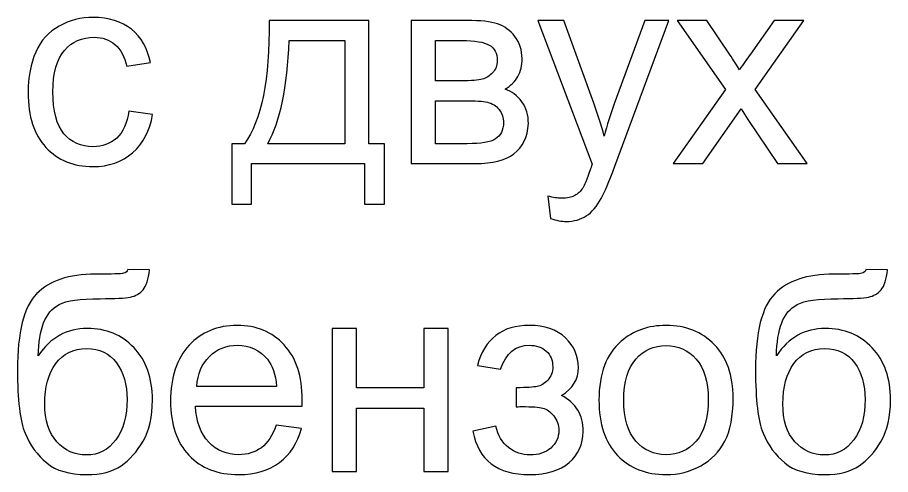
# Model space of a CAD drawing. Header units: centimetres. Extents: x 259 to 610, y 357 to 1252.
# Drawn here: x 391.17 to 402.33, y 1041.1 to 1046.95 of the extents above; entities that cross this region are included whole.
import ezdxf

# ---------------------------------------------------------------- set-up
doc = ezdxf.new("R2010")
doc.units = ezdxf.units.CM
doc.header["$MEASUREMENT"] = 0
doc.layers.add('layer 1', color=7, linetype='Continuous')

msp = doc.modelspace()

# ---------------------------------------------------------------- linework, layer by layer
at = {"layer": 'layer 1', "color": 250}
for points, knots in [([(392.59455, 1045.74587), (392.59455, 1045.74587), (392.89794, 1045.70353), (392.89794, 1045.70353), (392.89794, 1045.70353), (392.86442, 1045.49481), (392.77975, 1045.33194), (392.64276, 1045.21376), (392.64276, 1045.21376), (392.50576, 1045.09558), (392.33702, 1045.03678), (392.1377, 1045.03678), (392.1377, 1045.03678), (391.88782, 1045.03678), (391.68673, 1045.11851), (391.53504, 1045.28196), (391.53504, 1045.28196), (391.38276, 1045.44542), (391.30691, 1045.67943), (391.30691, 1045.98399), (391.30691, 1045.98399), (391.30691, 1046.18155), (391.33984, 1046.35382), (391.4051, 1046.50198), (391.4051, 1046.50198), (391.47036, 1046.64956), (391.56973, 1046.76069), (391.70378, 1046.83418), (391.70378, 1046.83418), (391.83725, 1046.90827), (391.98248, 1046.94531), (392.14005, 1046.94531), (392.14005, 1046.94531), (392.3382, 1046.94531), (392.50106, 1046.89533), (392.62688, 1046.79479), (392.62688, 1046.79479), (392.7533, 1046.69425), (392.83444, 1046.55137), (392.86971, 1046.36675), (392.86971, 1046.36675), (392.86971, 1046.36675), (392.56985, 1046.32089), (392.56985, 1046.32089), (392.56985, 1046.32089), (392.54104, 1046.44378), (392.49048, 1046.53609), (392.41698, 1046.59841), (392.41698, 1046.59841), (392.34408, 1046.66015), (392.25588, 1046.69131), (392.1524, 1046.69131), (392.1524, 1046.69131), (391.996, 1046.69131), (391.869, 1046.63545), (391.77081, 1046.52374), (391.77081, 1046.52374), (391.67321, 1046.41144), (391.62441, 1046.23505), (391.62441, 1045.99281), (391.62441, 1045.99281), (391.62441, 1045.74704), (391.67145, 1045.56889), (391.76552, 1045.45777), (391.76552, 1045.45777), (391.86018, 1045.34664), (391.98307, 1045.29078), (392.13417, 1045.29078), (392.13417, 1045.29078), (392.25647, 1045.29078), (392.35819, 1045.32783), (392.43932, 1045.4025), (392.43932, 1045.4025), (392.52105, 1045.47658), (392.57279, 1045.59123), (392.59455, 1045.74587)], [0, 0, 0, 0, 0.05, 0.05, 0.05, 0.05, 0.1, 0.1, 0.1, 0.1, 0.15, 0.15, 0.15, 0.15, 0.2, 0.2, 0.2, 0.2, 0.25, 0.25, 0.25, 0.25, 0.3, 0.3, 0.3, 0.3, 0.35, 0.35, 0.35, 0.35, 0.4, 0.4, 0.4, 0.4, 0.45, 0.45, 0.45, 0.45, 0.5, 0.5, 0.5, 0.5, 0.55, 0.55, 0.55, 0.55, 0.6, 0.6, 0.6, 0.6, 0.65, 0.65, 0.65, 0.65, 0.7, 0.7, 0.7, 0.7, 0.75, 0.75, 0.75, 0.75, 0.8, 0.8, 0.8, 0.8, 0.85, 0.85, 0.85, 0.85, 0.9, 0.9, 0.9, 0.9, 1, 1, 1, 1]), ([(394.38606, 1046.9065), (394.38606, 1046.9065), (395.66311, 1046.9065), (395.66311, 1046.9065), (395.66311, 1046.9065), (395.66311, 1046.9065), (395.66311, 1045.32959), (395.66311, 1045.32959), (395.66311, 1045.32959), (395.66311, 1045.32959), (395.86067, 1045.32959), (395.86067, 1045.32959), (395.86067, 1045.32959), (395.86067, 1045.32959), (395.86067, 1044.55701), (395.86067, 1044.55701), (395.86067, 1044.55701), (395.86067, 1044.55701), (395.60667, 1044.55701), (395.60667, 1044.55701), (395.60667, 1044.55701), (395.60667, 1044.55701), (395.60667, 1045.07559), (395.60667, 1045.07559), (395.60667, 1045.07559), (395.60667, 1045.07559), (394.16381, 1045.07559), (394.16381, 1045.07559), (394.16381, 1045.07559), (394.16381, 1045.07559), (394.16381, 1044.55701), (394.16381, 1044.55701), (394.16381, 1044.55701), (394.16381, 1044.55701), (393.90981, 1044.55701), (393.90981, 1044.55701), (393.90981, 1044.55701), (393.90981, 1044.55701), (393.90981, 1045.32959), (393.90981, 1045.32959), (393.90981, 1045.32959), (393.90981, 1045.32959), (394.07209, 1045.32959), (394.07209, 1045.32959), (394.07209, 1045.32959), (394.29081, 1045.62651), (394.39547, 1046.15215), (394.38606, 1046.9065)], [0, 0, 0, 0, 0.07692308, 0.07692308, 0.07692308, 0.07692308, 0.15384615, 0.15384615, 0.15384615, 0.15384615, 0.23076923, 0.23076923, 0.23076923, 0.23076923, 0.30769231, 0.30769231, 0.30769231, 0.30769231, 0.38461538, 0.38461538, 0.38461538, 0.38461538, 0.46153846, 0.46153846, 0.46153846, 0.46153846, 0.53846154, 0.53846154, 0.53846154, 0.53846154, 0.61538462, 0.61538462, 0.61538462, 0.61538462, 0.69230769, 0.69230769, 0.69230769, 0.69230769, 0.76923077, 0.76923077, 0.76923077, 0.76923077, 0.84615385, 0.84615385, 0.84615385, 0.84615385, 1, 1, 1, 1]), ([(396.20109, 1046.9065), (396.20109, 1046.9065), (396.91547, 1046.9065), (396.91547, 1046.9065), (396.91547, 1046.9065), (397.09068, 1046.9065), (397.22121, 1046.8918), (397.30705, 1046.86241), (397.30705, 1046.86241), (397.3923, 1046.83301), (397.4658, 1046.7795), (397.52695, 1046.7013), (397.52695, 1046.7013), (397.58868, 1046.62252), (397.61926, 1046.52903), (397.61926, 1046.41967), (397.61926, 1046.41967), (397.61926, 1046.33206), (397.60103, 1046.25563), (397.56516, 1046.19095), (397.56516, 1046.19095), (397.52871, 1046.12569), (397.47462, 1046.07101), (397.40171, 1046.0275), (397.40171, 1046.0275), (397.48755, 1045.99869), (397.5587, 1045.94519), (397.61573, 1045.8664), (397.61573, 1045.8664), (397.67217, 1045.7882), (397.7004, 1045.69471), (397.7004, 1045.58712), (397.7004, 1045.58712), (397.68922, 1045.41367), (397.6269, 1045.2849), (397.5146, 1045.20141), (397.5146, 1045.20141), (397.4023, 1045.11734), (397.23885, 1045.07559), (397.02483, 1045.07559), (397.02483, 1045.07559), (397.02483, 1045.07559), (396.20109, 1045.07559), (396.20109, 1045.07559), (396.20109, 1045.07559), (396.20109, 1045.07559), (396.20109, 1046.9065), (396.20109, 1046.9065)], [0, 0, 0, 0, 0.07692308, 0.07692308, 0.07692308, 0.07692308, 0.15384615, 0.15384615, 0.15384615, 0.15384615, 0.23076923, 0.23076923, 0.23076923, 0.23076923, 0.30769231, 0.30769231, 0.30769231, 0.30769231, 0.38461538, 0.38461538, 0.38461538, 0.38461538, 0.46153846, 0.46153846, 0.46153846, 0.46153846, 0.53846154, 0.53846154, 0.53846154, 0.53846154, 0.61538462, 0.61538462, 0.61538462, 0.61538462, 0.69230769, 0.69230769, 0.69230769, 0.69230769, 0.76923077, 0.76923077, 0.76923077, 0.76923077, 0.84615385, 0.84615385, 0.84615385, 0.84615385, 1, 1, 1, 1]), ([(397.98379, 1044.3718), (397.98379, 1044.3718), (397.94851, 1044.65873), (397.94851, 1044.65873), (397.94851, 1044.65873), (398.01672, 1044.6405), (398.07551, 1044.63109), (398.12608, 1044.63109), (398.12608, 1044.63109), (398.19546, 1044.63109), (398.25073, 1044.64285), (398.29188, 1044.66578), (398.29188, 1044.66578), (398.33363, 1044.68871), (398.36773, 1044.72105), (398.39419, 1044.76221), (398.39419, 1044.76221), (398.41359, 1044.79337), (398.44534, 1044.87039), (398.48885, 1044.99386), (398.48885, 1044.99386), (398.49473, 1045.01091), (398.50355, 1045.0362), (398.51649, 1045.06971), (398.51649, 1045.06971), (398.51649, 1045.06971), (397.82151, 1046.9065), (397.82151, 1046.9065), (397.82151, 1046.9065), (397.82151, 1046.9065), (398.15312, 1046.9065), (398.15312, 1046.9065), (398.15312, 1046.9065), (398.15312, 1046.9065), (398.5353, 1045.84935), (398.5353, 1045.84935), (398.5353, 1045.84935), (398.58528, 1045.71588), (398.62937, 1045.57477), (398.66877, 1045.4266), (398.66877, 1045.4266), (398.70463, 1045.56595), (398.74697, 1045.70353), (398.79635, 1045.83876), (398.79635, 1045.83876), (398.79635, 1045.83876), (399.18676, 1046.9065), (399.18676, 1046.9065), (399.18676, 1046.9065), (399.18676, 1046.9065), (399.49662, 1046.9065), (399.49662, 1046.9065), (399.49662, 1046.9065), (399.49662, 1046.9065), (398.80459, 1045.04384), (398.80459, 1045.04384), (398.80459, 1045.04384), (398.72992, 1044.84335), (398.67171, 1044.70576), (398.62996, 1044.62992), (398.62996, 1044.62992), (398.57469, 1044.5282), (398.51119, 1044.45353), (398.44005, 1044.4059), (398.44005, 1044.4059), (398.36832, 1044.35828), (398.28306, 1044.33476), (398.18429, 1044.33476), (398.18429, 1044.33476), (398.12431, 1044.33476), (398.05729, 1044.34711), (397.98379, 1044.3718)], [0, 0, 0, 0, 0.05263158, 0.05263158, 0.05263158, 0.05263158, 0.10526316, 0.10526316, 0.10526316, 0.10526316, 0.15789474, 0.15789474, 0.15789474, 0.15789474, 0.21052632, 0.21052632, 0.21052632, 0.21052632, 0.26315789, 0.26315789, 0.26315789, 0.26315789, 0.31578947, 0.31578947, 0.31578947, 0.31578947, 0.36842105, 0.36842105, 0.36842105, 0.36842105, 0.42105263, 0.42105263, 0.42105263, 0.42105263, 0.47368421, 0.47368421, 0.47368421, 0.47368421, 0.52631579, 0.52631579, 0.52631579, 0.52631579, 0.57894737, 0.57894737, 0.57894737, 0.57894737, 0.63157895, 0.63157895, 0.63157895, 0.63157895, 0.68421053, 0.68421053, 0.68421053, 0.68421053, 0.73684211, 0.73684211, 0.73684211, 0.73684211, 0.78947368, 0.78947368, 0.78947368, 0.78947368, 0.84210526, 0.84210526, 0.84210526, 0.84210526, 0.89473684, 0.89473684, 0.89473684, 0.89473684, 1, 1, 1, 1]), ([(399.55012, 1045.07559), (399.55012, 1045.07559), (400.21863, 1046.02397), (400.21863, 1046.02397), (400.21863, 1046.02397), (400.21863, 1046.02397), (399.59951, 1046.9065), (399.59951, 1046.9065), (399.59951, 1046.9065), (399.59951, 1046.9065), (399.98109, 1046.9065), (399.98109, 1046.9065), (399.98109, 1046.9065), (399.98109, 1046.9065), (400.27037, 1046.47435), (400.27037, 1046.47435), (400.27037, 1046.47435), (400.32387, 1046.39321), (400.36621, 1046.32736), (400.39619, 1046.27562), (400.39619, 1046.27562), (400.44852, 1046.34911), (400.49497, 1046.41555), (400.53672, 1046.47494), (400.53672, 1046.47494), (400.53672, 1046.47494), (400.84128, 1046.9065), (400.84128, 1046.9065), (400.84128, 1046.9065), (400.84128, 1046.9065), (401.22052, 1046.9065), (401.22052, 1046.9065), (401.22052, 1046.9065), (401.22052, 1046.9065), (400.59786, 1046.02397), (400.59786, 1046.02397), (400.59786, 1046.02397), (400.59786, 1046.02397), (401.26109, 1045.07559), (401.26109, 1045.07559), (401.26109, 1045.07559), (401.26109, 1045.07559), (400.88361, 1045.07559), (400.88361, 1045.07559), (400.88361, 1045.07559), (400.88361, 1045.07559), (400.50497, 1045.64003), (400.50497, 1045.64003), (400.50497, 1045.64003), (400.50497, 1045.64003), (400.41854, 1045.77585), (400.41854, 1045.77585), (400.41854, 1045.77585), (400.41854, 1045.77585), (399.92935, 1045.07559), (399.92935, 1045.07559), (399.92935, 1045.07559), (399.92935, 1045.07559), (399.55012, 1045.07559), (399.55012, 1045.07559)], [0, 0, 0, 0, 0.0625, 0.0625, 0.0625, 0.0625, 0.125, 0.125, 0.125, 0.125, 0.1875, 0.1875, 0.1875, 0.1875, 0.25, 0.25, 0.25, 0.25, 0.3125, 0.3125, 0.3125, 0.3125, 0.375, 0.375, 0.375, 0.375, 0.4375, 0.4375, 0.4375, 0.4375, 0.5, 0.5, 0.5, 0.5, 0.5625, 0.5625, 0.5625, 0.5625, 0.625, 0.625, 0.625, 0.625, 0.6875, 0.6875, 0.6875, 0.6875, 0.75, 0.75, 0.75, 0.75, 0.8125, 0.8125, 0.8125, 0.8125, 0.875, 0.875, 0.875, 0.875, 1, 1, 1, 1]), ([(394.64359, 1046.64898), (394.62066, 1046.05455), (394.52893, 1045.61475), (394.36842, 1045.32959), (394.36842, 1045.32959), (394.36842, 1045.32959), (395.35267, 1045.32959), (395.35267, 1045.32959), (395.35267, 1045.32959), (395.35267, 1045.32959), (395.35267, 1046.64898), (395.35267, 1046.64898), (395.35267, 1046.64898), (395.35267, 1046.64898), (394.64359, 1046.64898), (394.64359, 1046.64898)], [0, 0, 0, 0, 0.2, 0.2, 0.2, 0.2, 0.4, 0.4, 0.4, 0.4, 0.6, 0.6, 0.6, 0.6, 1, 1, 1, 1]), ([(396.51154, 1046.13392), (396.51154, 1046.13392), (396.8408, 1046.13392), (396.8408, 1046.13392), (396.8408, 1046.13392), (396.97191, 1046.13392), (397.06246, 1046.14098), (397.11126, 1046.1545), (397.11126, 1046.1545), (397.16065, 1046.16861), (397.20474, 1046.19624), (397.24355, 1046.23858), (397.24355, 1046.23858), (397.28235, 1046.28032), (397.30176, 1046.33089), (397.30176, 1046.38968), (397.30176, 1046.38968), (397.30176, 1046.4867), (397.26766, 1046.55373), (397.20004, 1046.59194), (397.20004, 1046.59194), (397.13184, 1046.63016), (397.01542, 1046.64898), (396.85079, 1046.64898), (396.85079, 1046.64898), (396.85079, 1046.64898), (396.51154, 1046.64898), (396.51154, 1046.64898), (396.51154, 1046.64898), (396.51154, 1046.64898), (396.51154, 1046.13392), (396.51154, 1046.13392)], [0, 0, 0, 0, 0.11111111, 0.11111111, 0.11111111, 0.11111111, 0.22222222, 0.22222222, 0.22222222, 0.22222222, 0.33333333, 0.33333333, 0.33333333, 0.33333333, 0.44444444, 0.44444444, 0.44444444, 0.44444444, 0.55555556, 0.55555556, 0.55555556, 0.55555556, 0.66666667, 0.66666667, 0.66666667, 0.66666667, 0.77777778, 0.77777778, 0.77777778, 0.77777778, 1, 1, 1, 1]), ([(396.51154, 1045.32959), (396.51154, 1045.32959), (396.91899, 1045.32959), (396.91899, 1045.32959), (396.91899, 1045.32959), (397.09421, 1045.32959), (397.21474, 1045.35017), (397.28, 1045.39074), (397.28, 1045.39074), (397.34527, 1045.43189), (397.37937, 1045.50186), (397.3829, 1045.6024), (397.3829, 1045.6024), (397.3829, 1045.66061), (397.36408, 1045.71529), (397.32645, 1045.76527), (397.32645, 1045.76527), (397.28823, 1045.81525), (397.23885, 1045.847), (397.17829, 1045.85993), (397.17829, 1045.85993), (397.11773, 1045.87345), (397.02012, 1045.87992), (396.88607, 1045.87992), (396.88607, 1045.87992), (396.88607, 1045.87992), (396.51154, 1045.87992), (396.51154, 1045.87992), (396.51154, 1045.87992), (396.51154, 1045.87992), (396.51154, 1045.32959), (396.51154, 1045.32959)], [0, 0, 0, 0, 0.11111111, 0.11111111, 0.11111111, 0.11111111, 0.22222222, 0.22222222, 0.22222222, 0.22222222, 0.33333333, 0.33333333, 0.33333333, 0.33333333, 0.44444444, 0.44444444, 0.44444444, 0.44444444, 0.55555556, 0.55555556, 0.55555556, 0.55555556, 0.66666667, 0.66666667, 0.66666667, 0.66666667, 0.77777778, 0.77777778, 0.77777778, 0.77777778, 1, 1, 1, 1]), ([(392.58218, 1043.72034), (392.58218, 1043.72034), (392.85735, 1043.71681), (392.85735, 1043.71681), (392.85735, 1043.71681), (392.845, 1043.59392), (392.81736, 1043.50808), (392.77562, 1043.45987), (392.77562, 1043.45987), (392.73387, 1043.41166), (392.68037, 1043.38108), (392.61452, 1043.36697), (392.61452, 1043.36697), (392.54867, 1043.35345), (392.41931, 1043.34639), (392.22705, 1043.34639), (392.22705, 1043.34639), (391.97188, 1043.34639), (391.79784, 1043.3217), (391.70494, 1043.27231), (391.70494, 1043.27231), (391.61263, 1043.22292), (391.5456, 1043.14413), (391.50503, 1043.03595), (391.50503, 1043.03595), (391.46446, 1042.92718), (391.44212, 1042.78783), (391.43742, 1042.61673), (391.43742, 1042.61673), (391.51562, 1042.73315), (391.60675, 1042.82017), (391.71141, 1042.87837), (391.71141, 1042.87837), (391.81548, 1042.93658), (391.93366, 1042.96539), (392.06419, 1042.96539), (392.06419, 1042.96539), (392.30407, 1042.96539), (392.50281, 1042.88308), (392.66038, 1042.71845), (392.66038, 1042.71845), (392.81736, 1042.55382), (392.89615, 1042.33098), (392.89615, 1042.04935), (392.89615, 1042.04935), (392.89615, 1041.83592), (392.85676, 1041.66071), (392.77738, 1041.5243), (392.77738, 1041.5243), (392.69801, 1041.38789), (392.60393, 1041.28206), (392.49516, 1041.20739), (392.49516, 1041.20739), (392.38698, 1041.13272), (392.23881, 1041.09567), (392.05184, 1041.09567), (392.05184, 1041.09567), (391.83429, 1041.09567), (391.66555, 1041.14506), (391.54502, 1041.24443), (391.54502, 1041.24443), (391.42448, 1041.34379), (391.33217, 1041.47079), (391.2675, 1041.62543), (391.2675, 1041.62543), (391.20341, 1041.78006), (391.17107, 1042.04994), (391.17107, 1042.43388), (391.17107, 1042.43388), (391.17107, 1042.91659), (391.2528, 1043.24173), (391.41566, 1043.4093), (391.41566, 1043.4093), (391.57853, 1043.57687), (391.82959, 1043.66036), (392.16825, 1043.66036), (392.16825, 1043.66036), (392.37933, 1043.66036), (392.49869, 1043.66389), (392.5275, 1043.67095), (392.5275, 1043.67095), (392.55572, 1043.678), (392.57395, 1043.69447), (392.58218, 1043.72034)], [0, 0, 0, 0, 0.04545455, 0.04545455, 0.04545455, 0.04545455, 0.09090909, 0.09090909, 0.09090909, 0.09090909, 0.13636364, 0.13636364, 0.13636364, 0.13636364, 0.18181818, 0.18181818, 0.18181818, 0.18181818, 0.22727273, 0.22727273, 0.22727273, 0.22727273, 0.27272727, 0.27272727, 0.27272727, 0.27272727, 0.31818182, 0.31818182, 0.31818182, 0.31818182, 0.36363636, 0.36363636, 0.36363636, 0.36363636, 0.40909091, 0.40909091, 0.40909091, 0.40909091, 0.45454545, 0.45454545, 0.45454545, 0.45454545, 0.5, 0.5, 0.5, 0.5, 0.54545455, 0.54545455, 0.54545455, 0.54545455, 0.59090909, 0.59090909, 0.59090909, 0.59090909, 0.63636364, 0.63636364, 0.63636364, 0.63636364, 0.68181818, 0.68181818, 0.68181818, 0.68181818, 0.72727273, 0.72727273, 0.72727273, 0.72727273, 0.77272727, 0.77272727, 0.77272727, 0.77272727, 0.81818182, 0.81818182, 0.81818182, 0.81818182, 0.86363636, 0.86363636, 0.86363636, 0.86363636, 0.90909091, 0.90909091, 0.90909091, 0.90909091, 1, 1, 1, 1]), ([(402.01368, 1043.72034), (402.01368, 1043.72034), (402.28885, 1043.71681), (402.28885, 1043.71681), (402.28885, 1043.71681), (402.2765, 1043.59392), (402.24886, 1043.50808), (402.20712, 1043.45987), (402.20712, 1043.45987), (402.16537, 1043.41166), (402.11187, 1043.38108), (402.04602, 1043.36697), (402.04602, 1043.36697), (401.98017, 1043.35345), (401.85081, 1043.34639), (401.65855, 1043.34639), (401.65855, 1043.34639), (401.40338, 1043.34639), (401.22934, 1043.3217), (401.13644, 1043.27231), (401.13644, 1043.27231), (401.04413, 1043.22292), (400.9771, 1043.14413), (400.93653, 1043.03595), (400.93653, 1043.03595), (400.89596, 1042.92718), (400.87362, 1042.78783), (400.86892, 1042.61673), (400.86892, 1042.61673), (400.94712, 1042.73315), (401.03825, 1042.82017), (401.14291, 1042.87837), (401.14291, 1042.87837), (401.24698, 1042.93658), (401.36516, 1042.96539), (401.49569, 1042.96539), (401.49569, 1042.96539), (401.73557, 1042.96539), (401.93431, 1042.88308), (402.09188, 1042.71845), (402.09188, 1042.71845), (402.24886, 1042.55382), (402.32765, 1042.33098), (402.32765, 1042.04935), (402.32765, 1042.04935), (402.32765, 1041.83592), (402.28826, 1041.66071), (402.20888, 1041.5243), (402.20888, 1041.5243), (402.12951, 1041.38789), (402.03543, 1041.28206), (401.92666, 1041.20739), (401.92666, 1041.20739), (401.81848, 1041.13272), (401.67031, 1041.09567), (401.48334, 1041.09567), (401.48334, 1041.09567), (401.26579, 1041.09567), (401.09705, 1041.14506), (400.97652, 1041.24443), (400.97652, 1041.24443), (400.85598, 1041.34379), (400.76367, 1041.47079), (400.699, 1041.62543), (400.699, 1041.62543), (400.63491, 1041.78006), (400.60257, 1042.04994), (400.60257, 1042.43388), (400.60257, 1042.43388), (400.60257, 1042.91659), (400.6843, 1043.24173), (400.84716, 1043.4093), (400.84716, 1043.4093), (401.01003, 1043.57687), (401.26109, 1043.66036), (401.59975, 1043.66036), (401.59975, 1043.66036), (401.81083, 1043.66036), (401.93019, 1043.66389), (401.959, 1043.67095), (401.959, 1043.67095), (401.98722, 1043.678), (402.00545, 1043.69447), (402.01368, 1043.72034)], [0, 0, 0, 0, 0.04545455, 0.04545455, 0.04545455, 0.04545455, 0.09090909, 0.09090909, 0.09090909, 0.09090909, 0.13636364, 0.13636364, 0.13636364, 0.13636364, 0.18181818, 0.18181818, 0.18181818, 0.18181818, 0.22727273, 0.22727273, 0.22727273, 0.22727273, 0.27272727, 0.27272727, 0.27272727, 0.27272727, 0.31818182, 0.31818182, 0.31818182, 0.31818182, 0.36363636, 0.36363636, 0.36363636, 0.36363636, 0.40909091, 0.40909091, 0.40909091, 0.40909091, 0.45454545, 0.45454545, 0.45454545, 0.45454545, 0.5, 0.5, 0.5, 0.5, 0.54545455, 0.54545455, 0.54545455, 0.54545455, 0.59090909, 0.59090909, 0.59090909, 0.59090909, 0.63636364, 0.63636364, 0.63636364, 0.63636364, 0.68181818, 0.68181818, 0.68181818, 0.68181818, 0.72727273, 0.72727273, 0.72727273, 0.72727273, 0.77272727, 0.77272727, 0.77272727, 0.77272727, 0.81818182, 0.81818182, 0.81818182, 0.81818182, 0.86363636, 0.86363636, 0.86363636, 0.86363636, 0.90909091, 0.90909091, 0.90909091, 0.90909091, 1, 1, 1, 1]), ([(394.47894, 1041.72715), (394.47894, 1041.72715), (394.79997, 1041.68481), (394.79997, 1041.68481), (394.79997, 1041.68481), (394.74999, 1041.49843), (394.65651, 1041.3532), (394.5201, 1041.25031), (394.5201, 1041.25031), (394.38369, 1041.14742), (394.20966, 1041.09567), (393.9974, 1041.09567), (393.9974, 1041.09567), (393.73047, 1041.09567), (393.5188, 1041.17799), (393.3624, 1041.34262), (393.3624, 1041.34262), (393.20601, 1041.50666), (393.12781, 1041.73773), (393.12781, 1042.03465), (393.12781, 1042.03465), (393.12781, 1042.34157), (393.20659, 1042.58028), (393.36476, 1042.74961), (393.36476, 1042.74961), (393.52292, 1042.91953), (393.72812, 1043.0042), (393.98035, 1043.0042), (393.98035, 1043.0042), (394.22436, 1043.0042), (394.42367, 1042.9213), (394.57831, 1042.7549), (394.57831, 1042.7549), (394.73294, 1042.58851), (394.81055, 1042.3545), (394.81055, 1042.05288), (394.81055, 1042.05288), (394.81055, 1042.03465), (394.80997, 1042.00702), (394.80879, 1041.97056), (394.80879, 1041.97056), (394.80879, 1041.97056), (393.44531, 1041.97056), (393.44531, 1041.97056), (393.44531, 1041.97056), (393.45707, 1041.77007), (393.51351, 1041.61602), (393.61582, 1041.5096), (393.61582, 1041.5096), (393.71753, 1041.40318), (393.84512, 1041.34967), (393.9974, 1041.34967), (393.9974, 1041.34967), (394.11088, 1041.34967), (394.20789, 1041.37966), (394.28786, 1041.43963), (394.28786, 1041.43963), (394.36841, 1041.4996), (394.43191, 1041.59544), (394.47894, 1041.72715)], [0, 0, 0, 0, 0.0625, 0.0625, 0.0625, 0.0625, 0.125, 0.125, 0.125, 0.125, 0.1875, 0.1875, 0.1875, 0.1875, 0.25, 0.25, 0.25, 0.25, 0.3125, 0.3125, 0.3125, 0.3125, 0.375, 0.375, 0.375, 0.375, 0.4375, 0.4375, 0.4375, 0.4375, 0.5, 0.5, 0.5, 0.5, 0.5625, 0.5625, 0.5625, 0.5625, 0.625, 0.625, 0.625, 0.625, 0.6875, 0.6875, 0.6875, 0.6875, 0.75, 0.75, 0.75, 0.75, 0.8125, 0.8125, 0.8125, 0.8125, 0.875, 0.875, 0.875, 0.875, 1, 1, 1, 1]), ([(395.19214, 1042.96539), (395.19214, 1042.96539), (395.50259, 1042.96539), (395.50259, 1042.96539), (395.50259, 1042.96539), (395.50259, 1042.96539), (395.50259, 1042.20339), (395.50259, 1042.20339), (395.50259, 1042.20339), (395.50259, 1042.20339), (396.36336, 1042.20339), (396.36336, 1042.20339), (396.36336, 1042.20339), (396.36336, 1042.20339), (396.36336, 1042.96539), (396.36336, 1042.96539), (396.36336, 1042.96539), (396.36336, 1042.96539), (396.67381, 1042.96539), (396.67381, 1042.96539), (396.67381, 1042.96539), (396.67381, 1042.96539), (396.67381, 1041.13448), (396.67381, 1041.13448), (396.67381, 1041.13448), (396.67381, 1041.13448), (396.36336, 1041.13448), (396.36336, 1041.13448), (396.36336, 1041.13448), (396.36336, 1041.13448), (396.36336, 1041.94587), (396.36336, 1041.94587), (396.36336, 1041.94587), (396.36336, 1041.94587), (395.50259, 1041.94587), (395.50259, 1041.94587), (395.50259, 1041.94587), (395.50259, 1041.94587), (395.50259, 1041.13448), (395.50259, 1041.13448), (395.50259, 1041.13448), (395.50259, 1041.13448), (395.19214, 1041.13448), (395.19214, 1041.13448), (395.19214, 1041.13448), (395.19214, 1041.13448), (395.19214, 1042.96539), (395.19214, 1042.96539)], [0, 0, 0, 0, 0.07692308, 0.07692308, 0.07692308, 0.07692308, 0.15384615, 0.15384615, 0.15384615, 0.15384615, 0.23076923, 0.23076923, 0.23076923, 0.23076923, 0.30769231, 0.30769231, 0.30769231, 0.30769231, 0.38461538, 0.38461538, 0.38461538, 0.38461538, 0.46153846, 0.46153846, 0.46153846, 0.46153846, 0.53846154, 0.53846154, 0.53846154, 0.53846154, 0.61538462, 0.61538462, 0.61538462, 0.61538462, 0.69230769, 0.69230769, 0.69230769, 0.69230769, 0.76923077, 0.76923077, 0.76923077, 0.76923077, 0.84615385, 0.84615385, 0.84615385, 0.84615385, 1, 1, 1, 1]), ([(397.54576, 1041.96351), (397.54576, 1041.96351), (397.54576, 1042.20692), (397.54576, 1042.20692), (397.54576, 1042.20692), (397.67628, 1042.2081), (397.76565, 1042.21339), (397.81269, 1042.22221), (397.81269, 1042.22221), (397.86032, 1042.23162), (397.90559, 1042.25866), (397.94792, 1042.30452), (397.94792, 1042.30452), (397.99026, 1042.35038), (398.01142, 1042.40742), (398.01142, 1042.47621), (398.01142, 1042.47621), (398.01142, 1042.55911), (397.98379, 1042.62614), (397.92793, 1042.67553), (397.92793, 1042.67553), (397.87208, 1042.7255), (397.80034, 1042.7502), (397.71156, 1042.7502), (397.71156, 1042.7502), (397.53694, 1042.7502), (397.41464, 1042.64789), (397.34467, 1042.44328), (397.34467, 1042.44328), (397.34467, 1042.44328), (397.04834, 1042.49267), (397.04834, 1042.49267), (397.04834, 1042.49267), (397.14006, 1042.83369), (397.36231, 1043.0042), (397.71391, 1043.0042), (397.71391, 1043.0042), (397.90912, 1043.0042), (398.06199, 1042.95128), (398.17311, 1042.84486), (398.17311, 1042.84486), (398.28424, 1042.73844), (398.3395, 1042.61144), (398.3395, 1042.46386), (398.3395, 1042.46386), (398.3395, 1042.31511), (398.26719, 1042.19634), (398.12313, 1042.10873), (398.12313, 1042.10873), (398.21544, 1042.05934), (398.28424, 1041.99643), (398.33069, 1041.92), (398.33069, 1041.92), (398.37655, 1041.84356), (398.39948, 1041.75302), (398.39948, 1041.64836), (398.39948, 1041.64836), (398.39948, 1041.48432), (398.3395, 1041.35144), (398.22015, 1041.24913), (398.22015, 1041.24913), (398.1002, 1041.14683), (397.93322, 1041.09567), (397.71803, 1041.09567), (397.71803, 1041.09567), (397.30058, 1041.09567), (397.05834, 1041.28029), (396.9919, 1041.64953), (396.9919, 1041.64953), (396.9919, 1041.64953), (397.2847, 1041.71303), (397.2847, 1041.71303), (397.2847, 1041.71303), (397.31116, 1041.59662), (397.36466, 1041.50607), (397.4458, 1041.44198), (397.4458, 1041.44198), (397.52694, 1041.3779), (397.61925, 1041.34615), (397.72391, 1041.34615), (397.72391, 1041.34615), (397.82857, 1041.34615), (397.91558, 1041.37554), (397.98496, 1041.43493), (397.98496, 1041.43493), (398.05434, 1041.49372), (398.08903, 1041.56898), (398.08903, 1041.66071), (398.08903, 1041.66071), (398.08903, 1041.73185), (398.06728, 1041.79359), (398.02377, 1041.8465), (398.02377, 1041.8465), (397.98026, 1041.89942), (397.93381, 1041.93234), (397.88442, 1041.94528), (397.88442, 1041.94528), (397.83503, 1041.9588), (397.74566, 1041.96527), (397.61631, 1041.96527), (397.61631, 1041.96527), (397.60573, 1041.96527), (397.58221, 1041.96468), (397.54576, 1041.96351)], [0, 0, 0, 0, 0.03703704, 0.03703704, 0.03703704, 0.03703704, 0.07407407, 0.07407407, 0.07407407, 0.07407407, 0.11111111, 0.11111111, 0.11111111, 0.11111111, 0.14814815, 0.14814815, 0.14814815, 0.14814815, 0.18518519, 0.18518519, 0.18518519, 0.18518519, 0.22222222, 0.22222222, 0.22222222, 0.22222222, 0.25925926, 0.25925926, 0.25925926, 0.25925926, 0.2962963, 0.2962963, 0.2962963, 0.2962963, 0.33333333, 0.33333333, 0.33333333, 0.33333333, 0.37037037, 0.37037037, 0.37037037, 0.37037037, 0.40740741, 0.40740741, 0.40740741, 0.40740741, 0.44444444, 0.44444444, 0.44444444, 0.44444444, 0.48148148, 0.48148148, 0.48148148, 0.48148148, 0.51851852, 0.51851852, 0.51851852, 0.51851852, 0.55555556, 0.55555556, 0.55555556, 0.55555556, 0.59259259, 0.59259259, 0.59259259, 0.59259259, 0.62962963, 0.62962963, 0.62962963, 0.62962963, 0.66666667, 0.66666667, 0.66666667, 0.66666667, 0.7037037, 0.7037037, 0.7037037, 0.7037037, 0.74074074, 0.74074074, 0.74074074, 0.74074074, 0.77777778, 0.77777778, 0.77777778, 0.77777778, 0.81481481, 0.81481481, 0.81481481, 0.81481481, 0.85185185, 0.85185185, 0.85185185, 0.85185185, 0.88888889, 0.88888889, 0.88888889, 0.88888889, 0.92592593, 0.92592593, 0.92592593, 0.92592593, 1, 1, 1, 1]), ([(398.60174, 1042.04994), (398.60174, 1042.38801), (398.69581, 1042.63849), (398.88455, 1042.80135), (398.88455, 1042.80135), (399.04153, 1042.93658), (399.2338, 1043.0042), (399.46016, 1043.0042), (399.46016, 1043.0042), (399.71122, 1043.0042), (399.91701, 1042.92188), (400.07693, 1042.75725), (400.07693, 1042.75725), (400.23627, 1042.59321), (400.31623, 1042.36567), (400.31623, 1042.07581), (400.31623, 1042.07581), (400.31623, 1041.84062), (400.28095, 1041.656), (400.2104, 1041.52136), (400.2104, 1041.52136), (400.13984, 1041.38672), (400.03695, 1041.28206), (399.90172, 1041.20739), (399.90172, 1041.20739), (399.76708, 1041.13272), (399.6195, 1041.09567), (399.46016, 1041.09567), (399.46016, 1041.09567), (399.20381, 1041.09567), (398.99685, 1041.1774), (398.83868, 1041.34144), (398.83868, 1041.34144), (398.68052, 1041.50548), (398.60174, 1041.74184), (398.60174, 1042.04994)], [0, 0, 0, 0, 0.1, 0.1, 0.1, 0.1, 0.2, 0.2, 0.2, 0.2, 0.3, 0.3, 0.3, 0.3, 0.4, 0.4, 0.4, 0.4, 0.5, 0.5, 0.5, 0.5, 0.6, 0.6, 0.6, 0.6, 0.7, 0.7, 0.7, 0.7, 0.8, 0.8, 0.8, 0.8, 1, 1, 1, 1]), ([(392.5716, 1042.05817), (392.5716, 1042.24808), (392.52632, 1042.40389), (392.43637, 1042.5256), (392.43637, 1042.5256), (392.34641, 1042.64731), (392.21941, 1042.70787), (392.05537, 1042.70787), (392.05537, 1042.70787), (391.88427, 1042.70787), (391.75257, 1042.64378), (391.65967, 1042.51501), (391.65967, 1042.51501), (391.56677, 1042.38684), (391.52032, 1042.21574), (391.52032, 1042.00114), (391.52032, 1042.00114), (391.52032, 1041.78947), (391.57147, 1041.62719), (391.67437, 1041.51489), (391.67437, 1041.51489), (391.77667, 1041.40259), (391.90367, 1041.34615), (392.0536, 1041.34615), (392.0536, 1041.34615), (392.20765, 1041.34615), (392.3323, 1041.41141), (392.42813, 1041.54135), (392.42813, 1041.54135), (392.52397, 1041.67129), (392.5716, 1041.84356), (392.5716, 1042.05817)], [0, 0, 0, 0, 0.11111111, 0.11111111, 0.11111111, 0.11111111, 0.22222222, 0.22222222, 0.22222222, 0.22222222, 0.33333333, 0.33333333, 0.33333333, 0.33333333, 0.44444444, 0.44444444, 0.44444444, 0.44444444, 0.55555556, 0.55555556, 0.55555556, 0.55555556, 0.66666667, 0.66666667, 0.66666667, 0.66666667, 0.77777778, 0.77777778, 0.77777778, 0.77777778, 1, 1, 1, 1]), ([(393.46295, 1042.22456), (393.46295, 1042.22456), (394.48247, 1042.22456), (394.48247, 1042.22456), (394.48247, 1042.22456), (394.46895, 1042.37861), (394.42955, 1042.49385), (394.36547, 1042.57087), (394.36547, 1042.57087), (394.26728, 1042.69023), (394.1391, 1042.7502), (393.98212, 1042.7502), (393.98212, 1042.7502), (393.83983, 1042.7502), (393.72047, 1042.70257), (393.62346, 1042.60732), (393.62346, 1042.60732), (393.52703, 1042.51207), (393.47353, 1042.38449), (393.46295, 1042.22456)], [0, 0, 0, 0, 0.16666667, 0.16666667, 0.16666667, 0.16666667, 0.33333333, 0.33333333, 0.33333333, 0.33333333, 0.5, 0.5, 0.5, 0.5, 0.66666667, 0.66666667, 0.66666667, 0.66666667, 1, 1, 1, 1]), ([(398.91924, 1042.04935), (398.91924, 1041.81534), (398.97039, 1041.64013), (399.07269, 1041.5243), (399.07269, 1041.5243), (399.17559, 1041.40788), (399.30435, 1041.34967), (399.46016, 1041.34967), (399.46016, 1041.34967), (399.61421, 1041.34967), (399.74238, 1041.40788), (399.84528, 1041.52489), (399.84528, 1041.52489), (399.94758, 1041.64189), (399.99873, 1041.82004), (399.99873, 1042.05934), (399.99873, 1042.05934), (399.99873, 1042.28512), (399.94699, 1042.45622), (399.8441, 1042.57205), (399.8441, 1042.57205), (399.74121, 1042.68846), (399.61303, 1042.74667), (399.46016, 1042.74667), (399.46016, 1042.74667), (399.30435, 1042.74667), (399.17559, 1042.68905), (399.07269, 1042.57322), (399.07269, 1042.57322), (398.97039, 1042.45739), (398.91924, 1042.28277), (398.91924, 1042.04935)], [0, 0, 0, 0, 0.11111111, 0.11111111, 0.11111111, 0.11111111, 0.22222222, 0.22222222, 0.22222222, 0.22222222, 0.33333333, 0.33333333, 0.33333333, 0.33333333, 0.44444444, 0.44444444, 0.44444444, 0.44444444, 0.55555556, 0.55555556, 0.55555556, 0.55555556, 0.66666667, 0.66666667, 0.66666667, 0.66666667, 0.77777778, 0.77777778, 0.77777778, 0.77777778, 1, 1, 1, 1]), ([(402.0031, 1042.05817), (402.0031, 1042.24808), (401.95782, 1042.40389), (401.86787, 1042.5256), (401.86787, 1042.5256), (401.77791, 1042.64731), (401.65091, 1042.70787), (401.48687, 1042.70787), (401.48687, 1042.70787), (401.31577, 1042.70787), (401.18407, 1042.64378), (401.09117, 1042.51501), (401.09117, 1042.51501), (400.99827, 1042.38684), (400.95182, 1042.21574), (400.95182, 1042.00114), (400.95182, 1042.00114), (400.95182, 1041.78947), (401.00297, 1041.62719), (401.10587, 1041.51489), (401.10587, 1041.51489), (401.20817, 1041.40259), (401.33517, 1041.34615), (401.4851, 1041.34615), (401.4851, 1041.34615), (401.63915, 1041.34615), (401.7638, 1041.41141), (401.85963, 1041.54135), (401.85963, 1041.54135), (401.95547, 1041.67129), (402.0031, 1041.84356), (402.0031, 1042.05817)], [0, 0, 0, 0, 0.11111111, 0.11111111, 0.11111111, 0.11111111, 0.22222222, 0.22222222, 0.22222222, 0.22222222, 0.33333333, 0.33333333, 0.33333333, 0.33333333, 0.44444444, 0.44444444, 0.44444444, 0.44444444, 0.55555556, 0.55555556, 0.55555556, 0.55555556, 0.66666667, 0.66666667, 0.66666667, 0.66666667, 0.77777778, 0.77777778, 0.77777778, 0.77777778, 1, 1, 1, 1])]:
    msp.add_open_spline(points, degree=3, knots=knots, dxfattribs=at)

doc.saveas('drawing.dxf')
